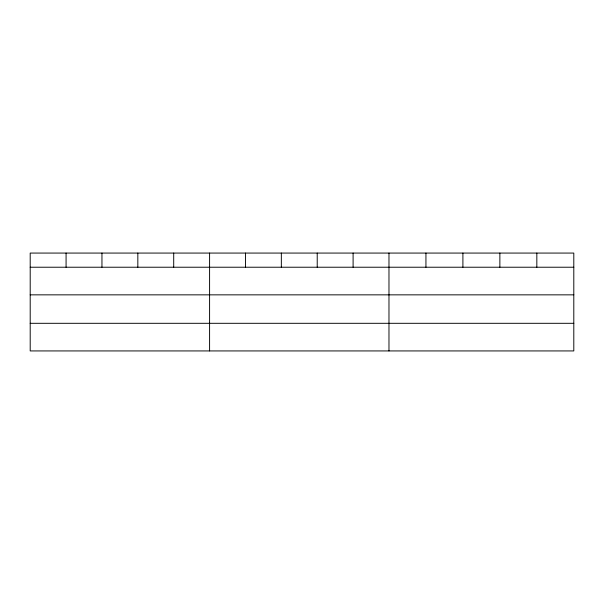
<?xml version="1.0" encoding="UTF-8"?>
<svg xmlns="http://www.w3.org/2000/svg" width="604" height="604" viewBox="0 0 604 604"><rect width="100%" height="100%" fill="white"/><g stroke="black" fill="none" stroke-linecap="round" stroke-linejoin="round"><path stroke-width="0.91" d="M573.8 294.85L573.8 253.068L30.2 253.068L30.2 350.932L573.8 350.932L573.8 294.85L30.2 294.85M30.2 267.225L573.8 267.225M30.2 323.306L573.8 323.306M536.835 253.068L536.835 267.225M499.87 253.068L499.87 267.225M462.906 253.068L462.906 267.225M425.941 253.068L425.941 267.225M388.976 253.068L388.976 350.932M353.098 253.068L353.098 267.225M317.221 253.068L317.221 267.225M281.343 253.068L281.343 267.225M245.466 253.068L245.466 267.225M209.588 253.068L209.588 350.932M173.71 253.068L173.71 267.225M137.833 253.068L137.833 267.225M101.955 253.068L101.955 267.225M66.078 253.068L66.078 267.225"/></g></svg>
